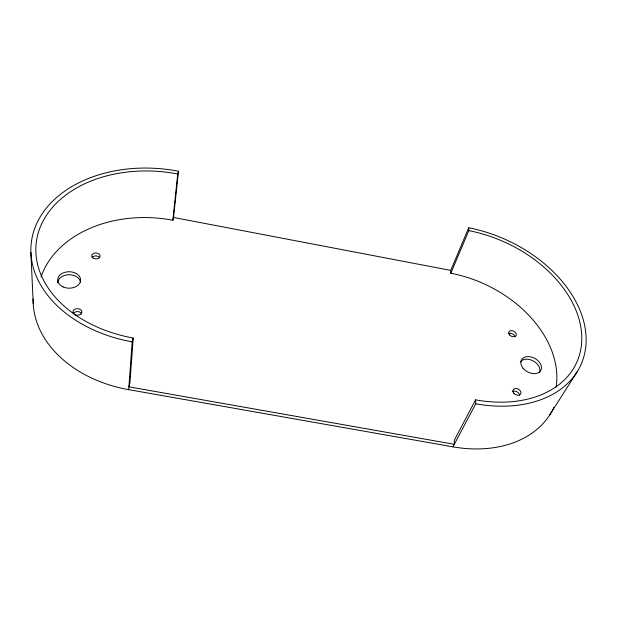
<?xml version="1.0" encoding="UTF-8"?>
<svg xmlns="http://www.w3.org/2000/svg" width="617" height="617" viewBox="0 0 617 617"><rect width="100%" height="100%" fill="white"/><g stroke="black" fill="none" stroke-linecap="round" stroke-linejoin="round"><path stroke-width="0.93" d="M552.971 409.233A113.975 82.886 24.8 0 1 452.971 446.847L128.698 389.659L132.161 341.864L133.218 338.016A118.85 84.429 5.9 0 1 37.946 233.974A118.85 84.429 5.9 0 1 177.735 174.009L178.475 171.248A123.608 87.83 5.9 0 0 33.048 233.627A123.608 87.83 5.9 0 0 132.161 341.864M133.218 338.016L129.909 383.049L128.899 386.836L454.32 444.302L454.228 440.422L475.576 399.847A115.657 80.256 24 0 0 581.738 335.787A115.657 80.256 24 0 0 468.835 230.642L468.735 227.781A120.284 83.488 24 0 1 586.096 337.144A120.284 83.488 24 0 1 475.746 403.803L452.971 446.847M41.038 276.964A112.842 83.65 5 0 1 172.829 220.23L177.735 174.009M173.392 218.927L178.475 171.248M172.829 220.23L173.547 217.462L450.734 270.393L468.735 227.781M556.141 387.013A109.949 79.724 24.8 0 0 450.78 273.246L468.835 230.642M549.662 415.04L577.157 371.773M30.896 252.523L33.218 303.672M475.576 399.847L475.746 403.803M450.734 270.393L450.78 273.246M553.927 407.228A113.975 82.886 24.8 0 1 553.295 408.57M128.698 389.659A116.968 86.951 5 0 1 33.148 298.983M520.432 361.886A10.944 7.666 28.5 0 1 533.404 361.022A10.944 7.666 28.5 0 1 539.536 372.398M57.751 282.879A11.415 8.229 0.4 0 1 68.618 274.719A11.415 8.229 0.4 0 1 80.519 282.17M73.246 313.737A4.442 3.301 0 0 1 77.734 311.593A4.442 3.301 0 0 1 81.752 314.2M92.026 257.613A4.196 2.977 2.5 0 1 95.82 255.939A4.196 2.977 2.5 0 1 99.645 257.736M508.693 333.488A4.034 2.792 26.5 0 1 512.48 333.897A4.034 2.792 26.5 0 1 514.886 336.766M512.442 391.579A4.273 3.077 29.2 0 1 516.753 391.656A4.273 3.077 29.2 0 1 519.46 395.173M63.204 286.982A11.453 8.237 0.5 0 0 80.603 280.203A11.453 8.237 0.5 0 0 63.659 272.714A11.453 8.237 0.5 0 0 63.204 286.982M75.189 314.801A4.458 3.301 0 0 0 81.884 311.947A4.458 3.301 0 0 0 75.197 309.078A4.458 3.301 0 0 0 75.189 314.801M93.707 258.423A4.203 2.977 2.5 0 0 100.131 256.14A4.203 2.977 2.5 0 0 93.946 253.271A4.203 2.977 2.5 0 0 93.707 258.423M513.737 393.137A4.288 3.077 29.2 0 0 520.663 393.985A4.288 3.077 29.2 0 0 516.383 388.509A4.288 3.077 29.2 0 0 513.737 393.137M523.085 368.264A10.983 7.666 28.4 0 0 540.762 370.424A10.983 7.666 28.4 0 0 529.594 356.688A10.983 7.666 28.4 0 0 523.085 368.264M509.588 334.946A4.049 2.792 26.4 0 0 516.113 335.525A4.049 2.792 26.4 0 0 511.794 330.643A4.049 2.792 26.4 0 0 509.588 334.946"/></g></svg>
